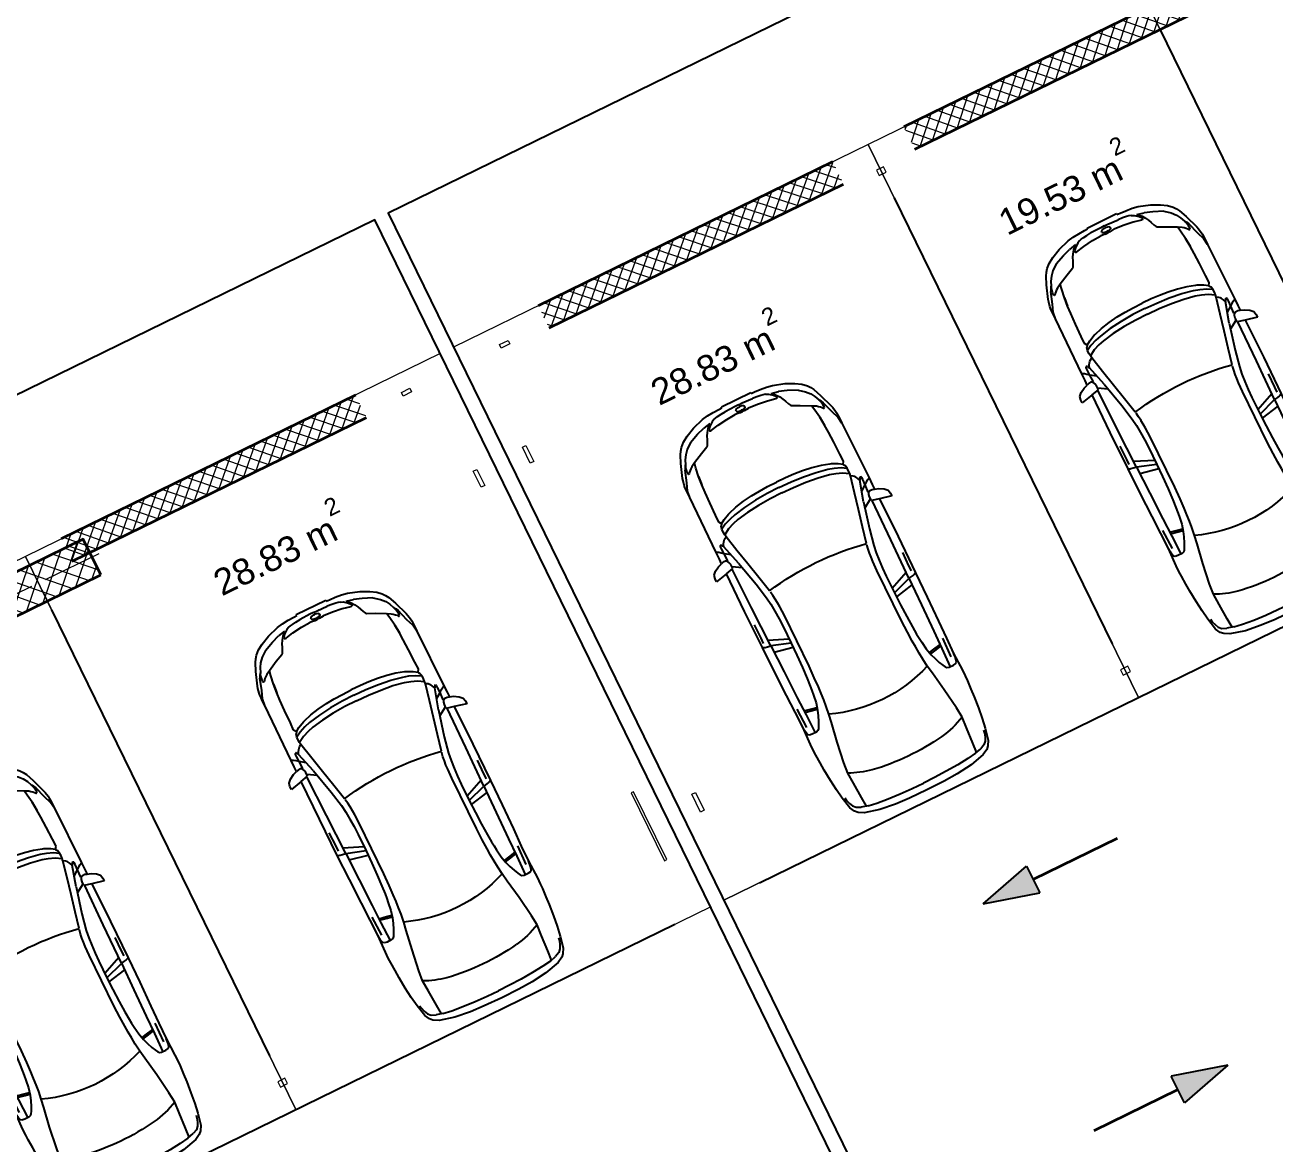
# Model space of a CAD drawing. Header units: metres. Extents: x 7511783 to 7512372, y 4692307 to 4692611.
# Drawn here: x 7511805.75 to 7511818.34, y 4692521.08 to 4692532.35 of the extents above; entities that cross this region are included whole.
import ezdxf

# ---------------------------------------------------------------- set-up
doc = ezdxf.new("R2010")
doc.units = ezdxf.units.M
doc.linetypes.add('Long Dashed', pattern=[793.7499761581423, 476.2499928474427, -317.4999833106997])
doc.layers.get('0').update_dxf_attribs({"lineweight": 0})
for name, color, linetype, lineweight, true_color in [('A - Fill Zone_Pen_No__156', 7, 'Continuous', 0, 0x54689e), ('A -Polyline_Pen_No__48', 7, 'Continuous', 0, 0xa80f02), ('A -Polyline_Pen_No__8', 7, 'Continuous', 0, 0xa80f02)]:
    doc.layers.add(name, color=color, linetype=linetype, lineweight=lineweight, true_color=true_color)
for name, color, linetype, lineweight in [('A - Muret', 7, 'Continuous', 0), ('A - Muret_Pen_No__101', 252, 'Continuous', 0), ('A - Muret_Pen_No__7', 7, 'Continuous', 0), ('A - Pllaka Themel', 7, 'Continuous', 0), ('A - Pllaka Themel_Pen_No__42', 8, 'Continuous', 0), ('A - Shtyllat', 7, 'Continuous', 0), ('A - Shtyllat_Pen_No__1', 7, 'Continuous', 0), ('A -Polyline', 7, 'Continuous', 0), ('A -Polyline_Pen_No__42', 8, 'Continuous', 0), ('Interior - Furniture _Pen_No__42', 8, 'Continuous', 0), ('Structural - Bearing', 7, 'Continuous', 0), ('Structural - Bearing_Pen_No__20', 1, 'Continuous', 0), ('Structural - Bearing_Pen_No__21', 7, 'Continuous', 0)]:
    doc.layers.add(name, color=color, linetype=linetype, lineweight=lineweight)
doc.styles.add('GENERATED_STYLE_2', font='arialbd.ttf')
pattern_1 = [(44.99999999999999, (0, 0), (-68.94290863686237, 68.94290863686243), []), (135.0000000000002, (0, 0), (68.94290863686219, 68.94290863686261), [])]

# ---------------------------------------------------------------- blocks, each defined once
blk = doc.blocks.new('Slab_1', base_point=(-1850.000000000003, -20500.83600967443))
at = {"layer": 'A - Pllaka Themel_Pen_No__42', "color": 8, "linetype": 'Continuous', "lineweight": 25, "flags": 128}
blk.add_lwpolyline([(-1850.000000000003, -20500.83600967443), (27400.0000000007, -20500.83534970144), (27400.0000000007, 1500), (-1000, 1500), (-999.9999999999993, -8550.830745419273), (-1850.000000000002, -8550.830745419273)], close=True, dxfattribs=at)
blk = doc.blocks.new('Slab_2', base_point=(27550, -20500.83535421408))
at = {"layer": 'A - Pllaka Themel_Pen_No__42', "color": 8, "linetype": 'Continuous', "lineweight": 25, "flags": 128}
blk.add_lwpolyline([(27550, -20500.83535421408), (52100, -20500.83535421408), (52100, 1500), (27550, 1500)], close=True, dxfattribs=at)
blk = doc.blocks.new('Wall_3', base_point=(27550, 2.775557561562891e-14))
at = {"layer": 'A - Muret_Pen_No__101', "linetype": 'Continuous', "lineweight": 13}
h = blk.add_hatch(dxfattribs=at)
h.set_pattern_fill('CONCRETE_BLOCK', color=252, style=0, pattern_type=2)
h.set_pattern_definition(pattern_1)
h.paths.add_polyline_path([(31799.99993070954, -2.887321820521649e-05), (28500.0000105886, -2.887321820521649e-05), (28500.0000105886, -250.0000583249526), (31799.99993070954, -250.0000583249526)])
h = blk.add_hatch(dxfattribs=at)
h.set_pattern_fill('CONCRETE_BLOCK', color=252, style=0, pattern_type=2)
h.set_pattern_definition(pattern_1)
h.paths.add_polyline_path([(32600.00006929047, -5.275686865147122e-05), (32600.00006929047, -250.0000970041505), (38099.99998176699, -250.0000970041505), (38099.99998176699, -5.275686865147122e-05)])
at = {"layer": 'A - Muret_Pen_No__7', "color": 7, "linetype": 'Continuous', "lineweight": 35, "flags": 128}
for points in [[(31800, 2.775557561562891e-14), (28500.00000000001, 2.775557561562891e-14)], [(38099.99999999999, 2.775557561562891e-14), (32599.99999999999, 2.775557561562891e-14)], [(28500.00000000001, -249.9999999999999), (31800, -249.9999999999999)], [(32599.99999999999, -249.9999999999999), (38099.99999999999, -249.9999999999999)]]:
    blk.add_lwpolyline(points, dxfattribs=at)
blk = doc.blocks.new('Wall_14', base_point=(0, 6.408165399173339e-12))
at = {"layer": 'A - Muret_Pen_No__101', "linetype": 'Continuous', "lineweight": 13}
h = blk.add_hatch(dxfattribs=at)
h.set_pattern_fill('CONCRETE_BLOCK', color=252, style=0, pattern_type=2)
h.set_pattern_definition(pattern_1)
h.paths.add_polyline_path([(23149.99995874305, 4.486130633640784e-05), (23149.99995874305, -250.0000544232557), (26450.00002803134, -250.0000544232557), (26450.00002803134, -1.846868974419991e-05)])
at = {"layer": 'A - Muret_Pen_No__7', "color": 7, "linetype": 'Continuous', "lineweight": 35, "flags": 128}
for points in [[(26450, 3.169555048267313e-12), (23150, 3.57403684911842e-12)], [(23150, -249.9999999999964), (26450, -249.9999999999968)]]:
    blk.add_lwpolyline(points, dxfattribs=at)
blk = doc.blocks.new('Column_15', base_point=(-67719.82202355302, 206724.0072372175))
at = {"layer": 'Structural - Bearing', "linetype": 'Continuous', "lineweight": 0, "true_color": 0x000000}
h = blk.add_hatch(dxfattribs=at)
h.set_pattern_fill('CONCRETE_BLOCK', color=18, style=0, pattern_type=2)
h.set_pattern_definition([(44.99999999999999, (0, 0), (-91.92387818248316, 91.92387818248324), []), (135.0000000000002, (0, 0), (91.92387818248291, 91.92387818248349), [])])
h.paths.add_polyline_path([(-67119.82202355303, 206524.0072372175), (-67119.82202355303, 206924.0072372175), (-68319.82202355302, 206924.0072372175), (-68319.82202355302, 206524.0072372175)])
at = {"layer": 'Structural - Bearing_Pen_No__20', "color": 1, "linetype": 'Continuous', "lineweight": 0}
for p, q in [((-67719.82202355302, 206804.0072372175), (-67719.82202355302, 207004.0072372175)), ((-67799.82202355302, 206724.0072372175), (-68399.82202355303, 206724.0072372175)), ((-67719.82202355302, 206644.0072372175), (-67719.82202355302, 206444.0072372175)), ((-67639.82202355302, 206724.0072372175), (-67039.82202355302, 206724.0072372175))]:
    blk.add_line(p, q, dxfattribs=at)
blk.add_point((-67719.82202355302, 206724.0072372175), dxfattribs=at)
at = {"layer": 'Structural - Bearing_Pen_No__21', "color": 7, "linetype": 'Continuous', "lineweight": 35, "flags": 128}
blk.add_lwpolyline([(-67119.82202355303, 206524.0072372175), (-67119.82202355303, 206924.0072372175), (-68319.82202355302, 206924.0072372175), (-68319.82202355302, 206524.0072372175)], close=True, dxfattribs=at)
blk = doc.blocks.new('Column_16', base_point=(2275.000000000001, 13129.91593859603))
at = {"layer": 'A - Shtyllat_Pen_No__1', "color": 7, "linetype": 'Continuous', "lineweight": 13, "flags": 128}
blk.add_lwpolyline([(2235.000000000001, 13159.91593859603), (2235.000000000001, 13099.91593859603), (2315.000000000001, 13099.91593859603), (2315.000000000001, 13159.91593859603)], close=True, dxfattribs=at)
blk = doc.blocks.new('Column_18', base_point=(2720.000000000001, 13229.91646502986))
at = {"layer": 'A - Shtyllat_Pen_No__1', "color": 7, "linetype": 'Continuous', "lineweight": 13, "flags": 128}
blk.add_lwpolyline([(2700.000000000001, 13319.91646502986), (2740.000000000001, 13319.91646502986), (2740.000000000001, 13139.91646502986), (2700.000000000001, 13139.91646502986)], close=True, dxfattribs=at)
blk = doc.blocks.new('Column_19', base_point=(2692.500000000001, 13119.91646502986))
at = {"layer": 'A - Shtyllat_Pen_No__1', "color": 7, "linetype": 'Continuous', "lineweight": 13, "flags": 128}
blk.add_lwpolyline([(2645.000000000001, 13099.91646502986), (2645.000000000001, 13139.91646502986), (2740.000000000001, 13139.91646502986), (2740.000000000001, 13099.91646502986)], close=True, dxfattribs=at)
blk = doc.blocks.new('Column_23', base_point=(5237.500000000002, 13479.91603487401))
at = {"layer": 'A - Shtyllat_Pen_No__1', "color": 7, "linetype": 'Continuous', "lineweight": 13, "flags": 128}
blk.add_lwpolyline([(5225.000000000002, 13099.91603487401), (5250.000000000002, 13099.91603487401), (5250.000000000003, 13859.91603487401), (5225.000000000003, 13859.91603487401)], close=True, dxfattribs=at)
blk = doc.blocks.new('Column_25', base_point=(2775.000000000002, 14870))
at = {"layer": 'A - Shtyllat_Pen_No__1', "color": 7, "linetype": 'Continuous', "lineweight": 13, "flags": 128}
blk.add_lwpolyline([(2795.000000000002, 14780), (2755.000000000002, 14780), (2755.000000000002, 14960), (2795.000000000002, 14960)], close=True, dxfattribs=at)
blk = doc.blocks.new('Column_26', base_point=(2802.500000000002, 14980))
at = {"layer": 'A - Shtyllat_Pen_No__1', "color": 7, "linetype": 'Continuous', "lineweight": 13, "flags": 128}
blk.add_lwpolyline([(2850.000000000002, 15000), (2850.000000000002, 14960), (2755.000000000002, 14960), (2755.000000000002, 15000)], close=True, dxfattribs=at)
blk = doc.blocks.new('Column_30', base_point=(2775.000000000002, 14480))
at = {"layer": 'A - Shtyllat_Pen_No__1', "color": 7, "linetype": 'Continuous', "lineweight": 13, "flags": 128}
blk.add_lwpolyline([(2795.000000000002, 14380), (2755.000000000002, 14380), (2755.000000000002, 14580), (2795.000000000002, 14580)], close=True, dxfattribs=at)
blk = doc.blocks.new('Column_31', base_point=(3220.000000000001, 14970))
at = {"layer": 'A - Shtyllat_Pen_No__1', "color": 7, "linetype": 'Continuous', "lineweight": 13, "flags": 128}
blk.add_lwpolyline([(3180.000000000001, 15000), (3180.000000000001, 14940), (3260.000000000001, 14940), (3260.000000000001, 15000)], close=True, dxfattribs=at)
blk = doc.blocks.new('Column_32', base_point=(3220.000000000001, 14410))
at = {"layer": 'A - Shtyllat_Pen_No__1', "color": 7, "linetype": 'Continuous', "lineweight": 13, "flags": 128}
blk.add_lwpolyline([(3180.000000000001, 14440), (3180.000000000001, 14380), (3260.000000000001, 14380), (3260.000000000001, 14440)], close=True, dxfattribs=at)
blk = doc.blocks.new('Car 05 22')
at = {"layer": 'Interior - Furniture _Pen_No__42', "color": 8, "linetype": 'Continuous', "lineweight": 25}
for p, q in [((1961.117547741, 983.2211582230001), (1928.938242309, 983.2211582230001)), ((1928.938242309, 983.2211582230001), (1957.843908175, 858.0544967500001)), ((1996.903176747, 974.9060932166), (1961.117547741, 983.2211582230001)), ((2026.89661068, 945.007687052), (1996.903176747, 974.9060932166)), ((2054.5732194, 897.577022836), (2026.89661068, 945.007687052)), ((2067.91700908, 857.6794056350002), (2054.5732194, 897.577022836)), ((-706.3378894982, 775.7872218095), (-757.6903274910002, 747.022066986)), ((-585.227090103, 801.027979058), (-706.3378894982, 775.7872218095)), ((-664.8727541800001, 760.961322365), (-701.0941271610001, 743.2591195180001)), ((-626.571782751, 772.4860242179999), (-664.8727541800001, 760.961322365)), ((-594.8871138119998, 778.489558035), (-626.571782751, 772.4860242179999)), ((-483.1389679684001, 817.2581826864), (-585.227090103, 801.027979058)), ((-372.3345973750002, 830.2299334650002), (-483.1389679684001, 817.2581826864)), ((-251.752794228, 841.0437339470001), (-372.3345973750002, 830.2299334650002)), ((-168.2198443133, 844.6061713611999), (-251.752794228, 841.0437339470001)), ((-78.35772569479998, 850.6357850930001), (-168.2198443133, 844.6061713611999)), ((-24.036324899, 852.2918850640001), (-78.35772569479998, 850.6357850930001)), ((40.3182760438, 852.333685063), (-24.036324899, 852.2918850640001)), ((230.8030912739, 845.5192631063), (40.3182760438, 852.333685063)), ((124.560977278, 791.396786131), (129.0398444, 820.468777931)), ((125.693926866, 743.8968737240001), (124.560977278, 791.396786131)), ((327.3887276080001, 761.9208956260001), (125.394377448, 756.455747737)), ((129.0398444, 820.468777931), (138.8862428820001, 832.3883788069999)), ((138.8862428820001, 832.3883788069999), (165.168377873, 840.2758852750001)), ((165.168377873, 840.2758852750001), (194.733578306, 844.324685204)), ((194.733578306, 844.324685204), (230.803091274, 845.519263106)), ((210.873013229, 809.231738788), (418.0703055720001, 816.1926024380002)), ((400.0158099590001, 847.5968063790001), (230.8030912739, 845.5192631063)), ((521.950780327, 764.672895972), (327.3887276080001, 761.9208956260001)), ((355.2943663540001, 762.315609428), (339.1227247570001, 683.1192857359999)), ((373.4006373970001, 762.571715197), (357.2289958010001, 683.375391506)), ((590.7241636140001, 851.6786068920002), (400.0158099590001, 847.5968063790001)), ((813.6270094460001, 769.327996556), (521.950780327, 764.672895972)), ((856.5325990199999, 856.1697074550001), (590.7241636140001, 851.6786068920002)), ((1108.59023357, 773.98329714), (813.6270094460001, 769.327996556)), ((1129.8609284, 858.5331077519999), (856.5325990199999, 856.1697074550001)), ((1036.25651944, 772.8416796290002), (996.5002997029999, 578.7916468290002)), ((1041.96657906, 578.0240872360001), (1107.56627095, 773.967136299)), ((1173.32542975, 774.8950612010001), (1090.33970038, 577.8925306800002)), ((1115.14443198, 808.9482015290001), (1108.59023357, 773.98329714)), ((1108.59023357, 773.98329714), (1537.61805657, 780.0259473990001)), ((1119.51383092, 833.267204581), (1115.14443198, 808.9482015290001)), ((1120.16623076, 836.3248049650001), (1119.51383092, 833.267204581)), ((1120.69723063, 838.160005195), (1120.16623076, 836.3248049650001)), ((1129.8609284, 858.5331077519999), (1120.69723063, 838.160005195)), ((1536.1071561, 860.3802508980001), (1129.8609284, 858.5331077519999)), ((1162.63563846, 830.4777734580001), (1220.13025657, 829.0713745190002)), ((1220.13025657, 829.0713745190002), (1369.65750367, 831.4890726950001)), ((1957.843908175, 858.0544967500001), (1536.1071561, 860.3802508980001)), ((1537.61805657, 780.0256115210001), (1974.99295641, 786.0764425990001)), ((1939.15395607, 686.22492547), (1995.917261, 777.427813481)), ((1957.84390817, 858.0544967500001), (1977.22141076, 777.427813481)), ((1977.22141076, 777.427813481), (2019.59119012, 777.427813481)), ((2000.39650233, 701.5917706940002), (2213.53100788, 762.9814866290001)), ((2019.59119012, 777.427813481), (2044.48611622, 783.069509224)), ((2044.48611622, 783.069509224), (2063.35562216, 792.2740022800001)), ((2063.35562216, 792.2740022800001), (2070.42572439, 799.8521965630001)), ((2068.68333559, 787.696981005), (2065.39356605, 794.4584027669999)), ((2119.91703998, 857.4374531180001), (2067.91700908, 857.6794056350002)), ((2075.28112592, 835.6608695470001), (2067.91700908, 857.6794056350002)), ((2068.68333559, 787.696981005), (2148.02030692, 790.4828861469999)), ((2070.42572439, 799.8521965630001), (2075.2191259, 809.398389361)), ((2075.2191259, 809.398389361), (2075.28112592, 835.6608695470001)), ((2106.51930118, 732.1586113790001), (2148.02030692, 790.4828861469999)), ((2193.165590015, 856.4504063259001), (2119.91703998, 857.4374531180001)), ((2148.02030692, 790.4828861469999), (2166.81146925, 813.8145374840001)), ((2148.02030692, 790.4828861469999), (2205.61920777, 792.204186117)), ((2166.81146925, 813.8145374840001), (2182.27381684, 834.0818412380002)), ((2182.27381684, 834.0818412380002), (2193.16559002, 856.4504063260001)), ((2808.01466132, 852.5547640039999), (2193.165590015, 856.4504063259001)), ((2205.61920777, 792.204186117), (2227.21980808, 791.0038861380001)), ((2226.59190807, 769.8777067159999), (2213.53100788, 762.9814866290001)), ((2213.53100788, 762.9814866290001), (2238.34670825, 752.240186817)), ((2234.36910819, 773.9630864369999), (2226.59190807, 769.8828865080001)), ((2227.21980808, 791.0038861380001), (2232.61990816, 790.0299861550001)), ((2232.61990816, 790.0299861550001), (2237.93539134, 787.287122525)), ((2238.46067648, 776.864360243), (2234.36910819, 773.9630864369999)), ((2240.81890828, 784.0391862600001), (2237.93539134, 787.287122525)), ((2238.46067648, 776.864360243), (2240.85090828, 780.520986322)), ((2240.85090828, 780.520986322), (2240.81890828, 784.0391862600001)), ((2855.7113639, 852.6327640009999), (2808.01466132, 852.5547640039999)), ((2808.01466132, 852.5547640039999), (2876.86636504, 843.3172643940001)), ((2891.44016583, 852.528764005), (2855.7113639, 852.6327640009999)), ((2876.86636504, 843.3172643940001), (2954.16376923, 813.731165643)), ((2922.51356751, 852.0343640259999), (2891.44016583, 852.528764005)), ((2904.11849592, 832.8863289209999), (2905.06820589, 832.837990116)), ((2945.17226874, 849.4061641369999), (2922.51356751, 852.0343640259999)), ((2989.61447115, 839.6482645490003), (2945.17226874, 849.4061641369999)), ((2954.16376923, 813.731165643), (3075.78877375, 774.6896785450001)), ((3013.55027244, 833.064864827), (2989.61447115, 839.6482645490003)), ((3154.26138006, 782.5577669589999), (3013.55027244, 833.064864827)), ((3022.47491973, 758.305686711), (3023.66221975, 762.4851866380001)), ((3024.49924208, 753.7186598590001), (3022.47491973, 758.305686711)), ((3023.66221975, 762.4851866380001), (3034.64521991, 765.0503865930001)), ((3034.64521991, 765.0503865930001), (3046.93432009, 763.817386614)), ((3046.93432009, 763.817386614), (3060.9451203, 762.9292866300001)), ((3060.9451203, 762.9292866300001), (3089.85712072, 757.3861867269999)), ((3100.48402088, 763.1120866269999), (3075.78877375, 774.6896785450001)), ((3089.85712072, 757.3861867269999), (3108.43932099, 751.4304868319999)), ((3114.13862108, 753.311186799), (3100.48402088, 763.1120866269999)), ((3235.883818752, 747.6101556219), (3154.26138006, 782.5577669589999)), ((-815.0478655078001, 667.7598955197003), (-855.0523550635, 511.0116477078998)), ((-784.8200333720001, 721.8124613509999), (-815.0478655078001, 667.7598955197003)), ((-757.6903274910002, 747.022066986), (-784.8200333720001, 721.8124613509999)), ((-768.27197925, 602.2788720830002), (-750.5770825730001, 669.7773949330001)), ((-729.425104913, 716.3992494200002), (-750.5770825730001, 669.7773949330001)), ((-701.0941271610001, 743.2591195180001), (-729.425104913, 716.3992494200002)), ((-665.7281459970001, 623.9546285630003), (-500.877431885, 634.180288886)), ((-500.877431885, 634.180288886), (-383.0238853850001, 641.9613403830001)), ((-383.0238853850001, 641.9613403830001), (-274.2208861730001, 631.3184000780001)), ((-274.2208861730001, 631.3184000780001), (-56.40485420300001, 600.536895199)), ((132.4291391170001, 722.8048827370001), (125.693926866, 743.8968737240001)), ((146.670770152, 710.6062742990001), (132.4291391170001, 722.8048827370001)), ((171.252864179, 696.6287725440002), (146.670770152, 710.6062742990001)), ((212.566754139, 676.5412700230003), (171.252864179, 696.6287725440002)), ((266.3151410770001, 654.566867265), (212.566754139, 676.5412700230003)), ((319.490328155, 636.426864989), (266.3151410770001, 654.566867265)), ((392.7088835140001, 617.8124267930001), (319.490328155, 636.426864989)), ((339.1227247570001, 683.1192857359999), (329.5580559370001, 633.867334886)), ((357.2289958010001, 683.375391506), (346.76505809, 629.492778784)), ((1730.35620914, 633.8338533080002), (1562.00595611, 600.5964783840001)), ((2000.39650233, 701.5917706940002), (1730.35620914, 633.8338533080002)), ((1952.84760406, 621.338789111), (2122.04550654, 659.9572884350001)), ((2122.04550654, 659.9572884350001), (2293.79610906, 697.650987774)), ((2238.34670825, 752.240186817), (2258.53170854, 739.7174870370001)), ((2258.53170854, 739.7174870370001), (2269.0398087, 731.086787188)), ((2269.0398087, 731.086787188), (2278.83550884, 721.9650873480001)), ((2278.83550884, 721.9650873480001), (2293.79610906, 697.650987774)), ((2293.79610906, 697.650987774), (2317.1870094, 700.7385877199999)), ((2293.79610906, 697.6386630720001), (2293.79610906, 697.650987774)), ((2317.1870094, 700.7385877199999), (2345.74280982, 702.7498876850002)), ((2355.13419975, 639.912801441), (2317.1870094, 700.7385877199999)), ((2345.74280982, 702.7498876850002), (2378.92931031, 702.0184876970001)), ((2379.77420337, 575.387091212), (2355.13301598, 639.9159014410001)), ((2410.10490185, 649.1086815510001), (2378.92931031, 702.0184876970001)), ((2378.92931031, 702.0184876970001), (2410.57231077, 694.202887834)), ((2436.02871163, 583.2244924540001), (2410.10490185, 649.1086815510001)), ((2410.57231077, 694.202887834), (2410.58631694, 694.1782473540002)), ((2428.73881104, 681.706188053), (2410.57231077, 694.202887834)), ((2428.73881104, 681.706188053), (2457.25830016, 700.0355353230001)), ((2428.77597173, 681.7007453250001), (2428.73881104, 681.706188053)), ((2428.77597173, 681.7007453250001), (2456.66545813, 639.8418234830003)), ((2456.66545813, 639.8418234830003), (2487.23639187, 574.2621729599999)), ((2457.25830016, 700.0355353230001), (2535.4819126, 697.9905877680001)), ((2535.4226126, 697.9916562040003), (2673.21491462, 695.5089878119999)), ((2535.46586986, 697.9894090810001), (2535.4819126, 697.988971943)), ((2673.21491462, 695.5089878119999), (2787.200816290001, 691.4809878819999)), ((2787.200816290001, 691.4809878819999), (2868.41581748, 687.223087957)), ((2868.39588233, 687.2248867100001), (2959.72331881, 678.984388101)), ((2959.72331881, 678.984388101), (2868.41581748, 687.1969879569999)), ((2959.72331881, 678.984388101), (3047.2313201, 666.2002883250001)), ((3037.91041996, 743.452886971), (3024.49924208, 753.7186598590001)), ((3050.61522015, 730.6688871950001), (3037.91041996, 743.452886971)), ((3047.20992906, 666.2041971140002), (3100.00912087, 656.556188494)), ((3064.50712035, 714.6457874760001), (3050.61522015, 730.6688871950001)), ((3076.97452053, 697.807687771), (3064.50712035, 714.6457874760001)), ((3100.00912087, 656.556188494), (3076.97452053, 697.807687771)), ((3152.92075342, 553.873393456), (3100.00912087, 656.556188494)), ((3108.43932099, 751.4304868319999), (3122.8656212, 746.435986919)), ((3122.8656212, 746.435986919), (3114.13862108, 753.311186799)), ((3170.0706946, 726.5554905960001), (3122.8656212, 746.435986919)), ((3211.69204952, 701.0151137130001), (3170.0706946, 726.5554905960001)), ((3254.25934432, 663.1775183300001), (3211.69204952, 701.0151137130001)), ((3269.07948628, 728.3294692490001), (3235.883818752, 747.6101556219)), ((3301.86726379, 602.8090087200001), (3254.25934432, 663.1775183300001)), ((3298.56678787, 705.6390702070001), (3269.07948628, 728.3294692490001)), ((3337.33388997, 663.380671991), (3298.56678787, 705.6390702070001)), ((3374.49419199, 603.583974516), (3337.33388997, 663.380671991)), ((-855.0523550635, 511.0116477078998), (-874.6778528530002, 344.9579771100001)), ((-782.7621654889999, 510.0273763590001), (-794.5333543099999, 390.6265818930001)), ((-768.27197925, 602.2788720830002), (-782.764796709, 510.0106247469999)), ((-764.3441764490001, 617.261773195), (-665.7281459970001, 623.9546285630003)), ((-56.40485420300001, 600.536895199), (145.941775497, 566.5900898169999)), ((145.941775497, 566.5900898169999), (233.261172115, 552.312592089)), ((233.261172115, 552.312592089), (315.3092800730001, 541.359190513)), ((315.2936019620001, 541.3606176840001), (384.2945810830001, 535.0794906230002)), ((384.2815104790001, 535.0803623180001), (454.174320738, 530.4191213629999)), ((474.8166917820001, 607.105387857), (392.7088835140001, 617.8124267930001)), ((454.170282107, 530.4193907049998), (526.242583163, 526.2868907769998)), ((521.3449804749999, 601.6186871690002), (474.8166917820001, 607.105387857)), ((569.993568652, 596.838186569), (521.3449804749999, 601.6186871690002)), ((526.2331313149999, 526.287307384), (627.7018846490002, 521.814890855)), ((652.59274858, 590.9845858339999), (569.993568652, 596.838186569)), ((627.6985462070002, 521.8149872519999), (756.75876515, 518.0884218199999)), ((772.8388193580001, 584.9903850819999), (652.59274858, 590.9845858339999)), ((756.75876515, 518.0884218199999), (1322.62824821, 518.052230308)), ((907.266686691, 580.298084493), (772.8388193580001, 584.9903850819999)), ((1041.96657906, 578.0240872360001), (907.266686691, 580.298084493)), ((1227.79815085, 577.518695794), (1041.96657906, 578.0240872360001)), ((1316.09897866, 580.475793563), (1227.79815085, 577.518695794)), ((1403.02450604, 584.4121905939999), (1316.09897866, 580.475793563)), ((1322.62824821, 518.052230308), (1420.49779626, 521.6528908580001)), ((1483.8761315, 590.1361862749999), (1403.02450604, 584.4121905939999)), ((1420.49066257, 521.652523245), (1466.64156934, 524.030772681)), ((1466.62639694, 524.029990817), (1510.87647584, 527.594696836)), ((1562.00595611, 600.5964783840001), (1483.8761315, 590.1361862749999)), ((1510.85529759, 527.5929907539999), (1554.25309822, 533.0576906580002)), ((1554.25309822, 533.0576906580002), (1596.82961355, 540.969674969)), ((1597.28918852, 541.1774857889999), (1596.65116701, 540.8889849259999)), ((1610.72419049, 544.0665862469999), (1779.61280153, 581.7538898049999)), ((1779.61280153, 581.7538898049999), (1952.84760406, 621.338789111)), ((2397.33410595, 514.2584815219999), (2379.77250853, 575.3929912130001)), ((2419.31580918, 395.73626267), (2397.33316008, 514.2635815229999)), ((2453.63941421, 521.616582688), (2436.02871163, 583.2244924540001)), ((2477.61661773, 401.0764635800001), (2453.63941421, 521.616582688)), ((2487.23639187, 574.2621729599999), (2491.79934275, 562.0052962960002)), ((2491.79994982, 562.0052962960002), (2517.90263133, 477.034766618)), ((3189.62073735, 475.569766106), (3152.92075342, 553.873393456)), ((3301.86726379, 602.8090087200001), (3346.01551313, 501.42179807)), ((3418.40079436, 512.743978351), (3374.49419199, 603.583974516)), ((3457.47689648, 393.098483403), (3418.40079436, 512.743978351)), ((-794.5333543099999, 390.6265818930001), (-802.432846809, 258.715288008)), ((2433.73206705, 266.091642182), (2419.31580918, 395.73626267)), ((2493.88922012, 269.050242651), (2477.61661773, 401.0764635800001)), ((2517.90263133, 477.034766618), (2537.54372273, 384.081034151)), ((2537.54372273, 384.081034151), (2551.45611664, 285.6281997640001)), ((3199.39883308, 466.7584630290001), (3189.62073735, 475.569766106)), ((3220.69886845, 454.3885401880001), (3199.39883308, 466.7584630290001)), ((3256.10680826, 439.241753418), (3220.67662376, 454.401458713)), ((3288.39019413, 425.101248479), (3256.10680826, 439.241753418)), ((3319.36158057, 408.4128426500001), (3288.39019413, 425.101248479)), ((3353.46269085, 384.251283776), (3319.36158057, 408.4128426500001)), ((3328.30797666, 379.591332583), (3324.65427826, 377.297531782)), ((3338.46837221, 379.452332535), (3328.30797666, 379.591332583)), ((3363.6407612, 357.8117249760001), (3338.46837221, 379.452332535)), ((3346.01551313, 501.42179807), (3374.29746586, 419.557472908)), ((3377.18239213, 359.973484801), (3353.46269085, 384.251283776)), ((3391.09039087, 344.247647689), (3374.29746586, 419.557472908)), ((3468.34279707, 330.9338860280001), (3457.47689648, 393.098483403)), ((-874.6778528530002, 344.9579771100001), (-882.9440546450002, 194.680643518)), ((-802.432846809, 258.715288008), (-806.813142649, 124.936494209)), ((2441.61713002, 131.955220918), (2433.73181129, 266.093942182)), ((2503.10292147, 133.173421111), (2493.88922012, 269.050242651)), ((2551.45611664, 285.6281997640001), (2559.71041303, 193.693567653)), ((3321.23357975, 370.497229407), (3320.99727986, 362.132926485)), ((3320.99727986, 362.132926485), (3338.31527228, 276.8564967000001)), ((3324.65427826, 377.297531782), (3321.23357975, 370.497229407)), ((3338.31527228, 276.8564967000001), (3351.88296634, 172.661960307)), ((3396.66521323, 315.8049103040001), (3363.6407612, 357.8117249760001)), ((3391.09039087, 344.247647689), (3377.18239213, 359.973484801)), ((3408.0703938, 289.3779877820002), (3396.66521323, 315.8049103040001)), ((3408.0703938, 289.3779877820002), (3413.77629411, 267.259988716)), ((3413.77548775, 267.2641933500001), (3418.45445829, 242.866384828)), ((3474.4914974, 263.721088865), (3468.34279707, 330.9338860280001)), ((3478.33319761, 199.9171915590001), (3474.4914974, 263.721088865)), ((-882.9440546450002, 194.680643518), (-885.376707689, 0)), ((2444.0197128, -0.02730000432770001), (2441.61701245, 131.957220918)), ((2506.01959488, -3.859767548100002e-13), (2503.10292147, 133.173421111)), ((2559.71041303, 193.693567653), (2564.38081099, 101.185635342)), ((3351.88296634, 172.661960307), (3358.34376351, 75.87012649980001)), ((3418.45219437, 242.878189745), (3424.04489467, 200.723791525)), ((3424.04489467, 200.723791525), (3427.72848251, 152.023715234)), ((3432.36383112, 39.98011396419999), (3427.72848251, 152.023715234)), ((3479.35651311, 164.9481933352), (3478.33319761, 199.9171915590001)), ((3489.51959821, 164.9481933352), (3479.35651311, 164.9481933352)), ((3489.51959821, -164.9481933352), (3489.51959821, 164.9481933352)), ((-885.376707689, 0), (-882.9440546450002, -194.680643518)), ((-806.813142649, 124.936494209), (-808.0470753050001, 0)), ((-806.813142649, -124.936494209), (-808.0470753050001, 1.476718538480001e-13)), ((2444.0197128, 0.02730000432710001), (2441.61701245, -131.957220918)), ((2564.38081099, 101.185635342), (2566.01761027, -0.006100002130650002)), ((2564.38081099, -101.185635342), (2566.01761027, 0.006100002129970001)), ((3353.95786543, 27.8932505984), (3358.34376351, 75.87012649980001)), ((3353.95786543, 27.8932505984), (3353.95786543, -0.7649002671629999)), ((3353.95786543, -27.8932505984), (3353.95786543, 0.7649002671619999)), ((3370.89075802, 11.7411041009), (3370.32315827, -0.7649002671629999)), ((3370.89075802, -11.7411041009), (3370.32315827, 0.7649002671619999)), ((3372.49235732, 23.6550082622), (3370.89075802, 11.7411041009)), ((3376.26728506, 38.993950924), (3372.49235732, 23.6550082622)), ((3381.98685317, 46.5714162664), (3376.26728506, 38.993950924)), ((3386.21005132, 48.3522168884), (3381.98685317, 46.5714162664)), ((3386.21005132, 48.3522168884), (3394.28954778, 48.3522168884)), ((3398.51284593, 46.5714162664), (3394.28954778, 48.3522168884)), ((3404.23226311, 38.99375151340001), (3398.51284593, 46.5714162664)), ((3404.23226311, 38.99375151340001), (3408.00714178, 23.6550082622)), ((3408.00714178, 23.6550082622), (3409.76654101, 8.055102813469999)), ((3409.76654101, 8.055102813469999), (3409.76654101, -4.961309141290002e-13)), ((3431.76949509, 57.3729975776), (3431.76949509, 56.7710829698)), ((3432.04453126, -0.0109000038072), (3432.36383112, 39.98011396419999)), ((3432.04453126, 0.0109000038063), (3432.36383112, -39.98011396419999)), ((-802.432846809, -258.715288008), (-806.813142649, -124.936494209)), ((2506.01959488, -2.780368116010001e-13), (2503.10292147, -133.173421111)), ((2559.71041303, -193.693567653), (2564.38081099, -101.185635342)), ((3351.88296634, -172.661960307), (3358.34376351, -75.87012649980001)), ((3353.95786543, -27.8932505984), (3358.34376351, -75.87012649980001)), ((3372.49235732, -23.6550082622), (3370.89075802, -11.7411041009)), ((3376.26728506, -38.993950924), (3372.49235732, -23.6550082622)), ((3381.98685317, -46.5714162664), (3376.26728506, -38.993950924)), ((3386.21005132, -48.3522168884), (3381.98685317, -46.5714162664)), ((3386.21005132, -48.3522168884), (3394.28954778, -48.3522168884)), ((3398.51284593, -46.5714162664), (3394.28954778, -48.3522168884)), ((3404.23226311, -38.99375151340001), (3398.51284593, -46.5714162664)), ((3404.23226311, -38.99375151340001), (3408.00714178, -23.6550082622)), ((3408.00714178, -23.6550082622), (3409.76654101, -8.055102813469999)), ((3409.76654101, -8.055102813469999), (3409.76654101, -3.892295027780001e-13)), ((3432.36383112, -39.98011396419999), (3427.72848251, -152.023715234)), ((3431.76949509, -57.3729975776), (3431.76949509, -56.7710829698)), ((-882.9440546450002, -194.680643518), (-874.6778528530002, -344.9579771100001)), ((2441.61713002, -131.955220918), (2433.73181129, -266.093942182)), ((2503.10292147, -133.173421111), (2493.88922012, -269.050242651)), ((2551.45611664, -285.6281997640001), (2559.71041303, -193.693567653)), ((3338.31527228, -276.8564967000001), (3351.88296634, -172.661960307)), ((3413.77548775, -267.2641933500001), (3418.45445829, -242.866384828)), ((3418.45219437, -242.878189745), (3424.04489467, -200.723791525)), ((3424.04489467, -200.723791525), (3427.72848251, -152.023715234)), ((3474.4914974, -263.721088865), (3478.33319761, -199.9171915590001)), ((3478.33319761, -199.9171915590001), (3479.35651311, -164.9481933352)), ((3479.35651311, -164.9481933352), (3489.51959821, -164.9481933352)), ((-874.6778528530002, -344.9579771100001), (-855.0523550635, -511.0116477078998)), ((-794.5333543099999, -390.6265818930001), (-802.432846809, -258.715288008)), ((2433.73206705, -266.091642182), (2419.31580918, -395.73626267)), ((2493.88922012, -269.050242651), (2477.61661773, -401.0764635800001)), ((2537.54372273, -384.081034151), (2551.45611664, -285.6281997640001)), ((3320.99727986, -362.132926485), (3338.31527228, -276.8564967000001)), ((3321.23357975, -370.497229407), (3320.99727986, -362.132926485)), ((3324.65427826, -377.297531782), (3321.23357975, -370.497229407)), ((3328.30797666, -379.591332583), (3324.65427826, -377.297531782)), ((3363.6407612, -357.8117249760001), (3338.46837221, -379.452332535)), ((3377.18239213, -359.973484801), (3353.46269085, -384.251283776)), ((3396.66521323, -315.8049103040001), (3363.6407612, -357.8117249760001)), ((3391.09039087, -344.247647689), (3374.29746586, -419.557472908)), ((3391.09039087, -344.247647689), (3377.18239213, -359.973484801)), ((3408.0703938, -289.3779877820002), (3396.66521323, -315.8049103040001)), ((3408.0703938, -289.3779877820002), (3413.77629411, -267.259988716)), ((3457.47689648, -393.098483403), (3468.34279707, -330.9338860280001)), ((3468.34279707, -330.9338860280001), (3474.4914974, -263.721088865)), ((-782.7621654889999, -510.0273763590001), (-794.5333543099999, -390.6265818930001)), ((2419.31580918, -395.73626267), (2397.33316008, -514.2635815229999)), ((2477.61661773, -401.0764635800001), (2453.63941421, -521.616582688)), ((2491.79994982, -562.0052962960002), (2517.90263133, -477.034766618)), ((2517.90263133, -477.034766618), (2537.54372273, -384.081034151)), ((3189.62073735, -475.569766106), (3152.92075342, -553.873393456)), ((3199.39883308, -466.7584630290001), (3189.62073735, -475.569766106)), ((3220.69886845, -454.3885401880001), (3199.39883308, -466.7584630290001)), ((3256.10680826, -439.241753418), (3220.67662376, -454.401458713)), ((3288.39019413, -425.101248479), (3256.10680826, -439.241753418)), ((3319.36158057, -408.4128426500001), (3288.39019413, -425.101248479)), ((3301.86726379, -602.8090087200001), (3346.01551313, -501.42179807)), ((3353.46269085, -384.251283776), (3319.36158057, -408.4128426500001)), ((3338.46837221, -379.452332535), (3328.30797666, -379.591332583)), ((3346.01551313, -501.42179807), (3374.29746586, -419.557472908)), ((3418.40079436, -512.743978351), (3457.47689648, -393.098483403)), ((-855.0523550635, -511.0116477078998), (-815.0478655078001, -667.7598955197003)), ((-768.27197925, -602.2788720830002), (-782.764796709, -510.0106247469999)), ((-768.27197925, -602.2788720830002), (-750.5770825730001, -669.7773949330001)), ((-764.3441764490001, -617.261773195), (-665.7281459970001, -623.9546285630003)), ((-665.7281459970001, -623.9546285630003), (-500.877431885, -634.180288886)), ((-274.2208861730001, -631.3184000780001), (-56.40485420300001, -600.536895199)), ((-56.40485420300001, -600.536895199), (145.941775497, -566.5900898169999)), ((145.941775497, -566.5900898169999), (233.261172115, -552.312592089)), ((233.261172115, -552.312592089), (315.3092800730001, -541.359190513)), ((315.2936019620001, -541.3606176840001), (384.2945810830001, -535.0794906230002)), ((392.7088835140001, -617.8124267930001), (319.490328155, -636.426864989)), ((357.2289958010001, -683.375391506), (346.76505809, -629.492778784)), ((384.2815104790001, -535.0803623180001), (454.174320738, -530.4191213629999)), ((474.8166917820001, -607.105387857), (392.7088835140001, -617.8124267930001)), ((454.170282107, -530.4193907049998), (526.242583163, -526.2868907769998)), ((521.3449804749999, -601.6186871690002), (474.8166917820001, -607.105387857)), ((569.993568652, -596.838186569), (521.3449804749999, -601.6186871690002)), ((526.2331313149999, -526.287307384), (627.7018846490002, -521.814890855)), ((652.59274858, -590.9845858339999), (569.993568652, -596.838186569)), ((627.6985462070002, -521.8149872519999), (756.75876515, -518.0884218199999)), ((772.8388193580001, -584.9903850819999), (652.59274858, -590.9845858339999)), ((756.75876515, -518.0884218199999), (1322.62824821, -518.052230308)), ((907.266686691, -580.298084493), (772.8388193580001, -584.9903850819999)), ((1041.96657906, -578.0240872360001), (907.266686691, -580.298084493)), ((1036.25651944, -772.8416796290002), (996.5002997029999, -578.7916468290002)), ((1227.79815085, -577.518695794), (1041.96657906, -578.0240872360001)), ((1041.96657906, -578.0240872360001), (1107.56627095, -773.967136299)), ((1173.32542975, -774.8950612010001), (1090.33970038, -577.8925306800002)), ((1316.09897866, -580.475793563), (1227.79815085, -577.518695794)), ((1403.02450604, -584.4121905939999), (1316.09897866, -580.475793563)), ((1322.62824821, -518.052230308), (1420.49779626, -521.6528908580001)), ((1483.8761315, -590.1361862749999), (1403.02450604, -584.4121905939999)), ((1420.49066257, -521.652523245), (1466.64156934, -524.030772681)), ((1466.62639694, -524.029990817), (1510.87647584, -527.594696836)), ((1562.00595611, -600.5964783840001), (1483.8761315, -590.1361862749999)), ((1510.85529759, -527.5929907539999), (1554.25309822, -533.0576906580002)), ((1554.25309822, -533.0576906580002), (1596.82961355, -540.969674969)), ((1730.35620914, -633.8338533080002), (1562.00595611, -600.5964783840001)), ((1597.28918852, -541.1774857889999), (1596.65116701, -540.8889849259999)), ((1610.72419049, -544.0665862469999), (1779.61280153, -581.7538898049999)), ((1779.61280153, -581.7538898049999), (1952.84760406, -621.338789111)), ((1952.84760406, -621.338789111), (2122.04550654, -659.9572884350001)), ((2379.77420337, -575.387091212), (2355.13301598, -639.9159014410001)), ((2397.33410595, -514.2584815219999), (2379.77250853, -575.3929912130001)), ((2436.02871163, -583.2244924540001), (2410.10490185, -649.1086815510001)), ((2453.63941421, -521.616582688), (2436.02871163, -583.2244924540001)), ((2456.66545813, -639.8418234830003), (2487.23639187, -574.2621729599999)), ((2487.23639187, -574.2621729599999), (2491.79934275, -562.0052962960002)), ((3152.92075342, -553.873393456), (3100.00912087, -656.556188494)), ((3301.86726379, -602.8090087200001), (3254.25934432, -663.1775183300001)), ((3337.33388997, -663.380671991), (3374.49419199, -603.583974516)), ((3374.49419199, -603.583974516), (3418.40079436, -512.743978351)), ((-815.0478655078001, -667.7598955197003), (-784.8200333720001, -721.8124613509999)), ((-784.8200333720001, -721.8124613509999), (-757.6903274910002, -747.022066986)), ((-757.6903274910002, -747.022066986), (-706.3378894982, -775.7872218095)), ((-729.425104913, -716.3992494200002), (-750.5770825730001, -669.7773949330001)), ((-701.0941271610001, -743.2591195180001), (-729.425104913, -716.3992494200002)), ((-664.8727541800001, -760.961322365), (-701.0941271610001, -743.2591195180001)), ((-500.877431885, -634.180288886), (-383.0238853850001, -641.9613403830001)), ((-383.0238853850001, -641.9613403830001), (-274.2208861730001, -631.3184000780001)), ((125.693926866, -743.8968737240001), (124.560977278, -791.396786131)), ((132.4291391170001, -722.8048827370001), (125.693926866, -743.8968737240001)), ((146.670770152, -710.6062742990001), (132.4291391170001, -722.8048827370001)), ((171.252864179, -696.6287725440002), (146.670770152, -710.6062742990001)), ((212.566754139, -676.5412700230003), (171.252864179, -696.6287725440002)), ((266.3151410770001, -654.566867265), (212.566754139, -676.5412700230003)), ((319.490328155, -636.426864989), (266.3151410770001, -654.566867265)), ((339.1227247570001, -683.1192857359999), (329.5580559370001, -633.867334886)), ((355.2943663540001, -762.315609428), (339.1227247570001, -683.1192857359999)), ((373.4006373970001, -762.571715197), (357.2289958010001, -683.375391506)), ((2000.39650233, -701.5917706940002), (1730.35620914, -633.8338533080002)), ((1939.15395607, -686.22492547), (1995.917261, -777.427813481)), ((2000.39650233, -701.5917706940002), (2213.53100788, -762.9814866290001)), ((2106.51930118, -732.1586113790001), (2148.02030692, -790.4828861469999)), ((2122.04550654, -659.9572884350001), (2293.79610906, -697.650987774)), ((2213.53100788, -762.9814866290001), (2238.34670825, -752.240186817)), ((2238.34670825, -752.240186817), (2258.53170854, -739.7174870370001)), ((2258.53170854, -739.7174870370001), (2269.0398087, -731.086787188)), ((2269.0398087, -731.086787188), (2278.83550884, -721.9650873480001)), ((2278.83550884, -721.9650873480001), (2293.79610906, -697.650987774)), ((2293.79610906, -697.6386630720001), (2293.79610906, -697.650987774)), ((2293.79610906, -697.650987774), (2317.1870094, -700.7385877199999)), ((2355.13419975, -639.912801441), (2317.1870094, -700.7385877199999)), ((2317.1870094, -700.7385877199999), (2345.74280982, -702.7498876850002)), ((2345.74280982, -702.7498876850002), (2378.92931031, -702.0184876970001)), ((2410.10490185, -649.1086815510001), (2378.92931031, -702.0184876970001)), ((2378.92931031, -702.0184876970001), (2410.57231077, -694.202887834)), ((2428.73881104, -681.706188053), (2410.57231077, -694.202887834)), ((2410.57231077, -694.202887834), (2410.58631694, -694.1782473540002)), ((2428.77597173, -681.7007453250001), (2428.73881104, -681.706188053)), ((2428.73881104, -681.706188053), (2457.25830016, -700.0355353230001)), ((2428.77597173, -681.7007453250001), (2456.66545813, -639.8418234830003)), ((2457.25830016, -700.0355353230001), (2535.4819126, -697.9905877680001)), ((2535.4226126, -697.9916562040003), (2673.21491462, -695.5089878119999)), ((2535.46586986, -697.9894090810001), (2535.4819126, -697.988971943)), ((2673.21491462, -695.5089878119999), (2787.200816290001, -691.4809878819999)), ((2787.200816290001, -691.4809878819999), (2868.41581748, -687.223087957)), ((2868.39588233, -687.2248867100001), (2959.72331881, -678.984388101)), ((2959.72331881, -678.984388101), (2868.41581748, -687.1969879569999)), ((2959.72331881, -678.984388101), (3047.2313201, -666.2002883250001)), ((3024.49924208, -753.7186598590001), (3022.47491973, -758.305686711)), ((3037.91041996, -743.452886971), (3024.49924208, -753.7186598590001)), ((3050.61522015, -730.6688871950001), (3037.91041996, -743.452886971)), ((3047.20992906, -666.2041971140002), (3100.00912087, -656.556188494)), ((3064.50712035, -714.6457874760001), (3050.61522015, -730.6688871950001)), ((3076.97452053, -697.807687771), (3064.50712035, -714.6457874760001)), ((3100.00912087, -656.556188494), (3076.97452053, -697.807687771)), ((3089.85712072, -757.3861867269999), (3108.43932099, -751.4304868319999)), ((3114.13862108, -753.311186799), (3100.48402088, -763.1120866269999)), ((3108.43932099, -751.4304868319999), (3122.8656212, -746.435986919)), ((3122.8656212, -746.435986919), (3114.13862108, -753.311186799)), ((3170.0706946, -726.5554905960001), (3122.8656212, -746.435986919)), ((3154.26138006, -782.5577669589999), (3235.883818752, -747.6101556219)), ((3211.69204952, -701.0151137130001), (3170.0706946, -726.5554905960001)), ((3254.25934432, -663.1775183300001), (3211.69204952, -701.0151137130001)), ((3235.883818752, -747.6101556219), (3269.07948628, -728.3294692490001)), ((3269.07948628, -728.3294692490001), (3298.56678787, -705.6390702070001)), ((3298.56678787, -705.6390702070001), (3337.33388997, -663.380671991)), ((-706.3378894982, -775.7872218095), (-585.227090103, -801.027979058)), ((-626.571782751, -772.4860242179999), (-664.8727541800001, -760.961322365)), ((-594.8871138119998, -778.489558035), (-626.571782751, -772.4860242179999)), ((-585.227090103, -801.027979058), (-483.149337101, -817.2569687829999)), ((-483.149337101, -817.2569687829999), (-372.3345973750002, -830.2299334650002)), ((-372.3345973750002, -830.2299334650002), (-251.752794228, -841.0437339470001)), ((-251.752794228, -841.0437339470001), (-168.2198443133, -844.6061713611999)), ((-168.2198443133, -844.6061713611999), (-78.35772569479998, -850.6357850930001)), ((-78.35772569479998, -850.6357850930001), (-24.036324899, -852.2918850640001)), ((-24.036324899, -852.2918850640001), (40.3182760438, -852.333685063)), ((40.3182760438, -852.333685063), (230.8030912739, -845.5192631063)), ((124.560977278, -791.396786131), (129.0398444, -820.468777931)), ((327.3887276080001, -761.9208956260001), (125.394377448, -756.455747737)), ((129.0398444, -820.468777931), (138.8862428820001, -832.3883788069999)), ((138.8862428820001, -832.3883788069999), (165.168377873, -840.2758852750001)), ((165.168377873, -840.2758852750001), (194.733578306, -844.324685204)), ((194.733578306, -844.324685204), (230.803091274, -845.519263106)), ((210.873013229, -809.231738788), (418.0703055720001, -816.1926024380002)), ((230.8030912739, -845.5192631063), (400.0158099590001, -847.5968063790001)), ((521.950780327, -764.672895972), (327.3887276080001, -761.9208956260001)), ((400.0158099590001, -847.5968063790001), (590.7241636140001, -851.6786068920002)), ((813.6270094460001, -769.327996556), (521.950780327, -764.672895972)), ((590.7241636140001, -851.6786068920002), (856.5325990199999, -856.1697074550001)), ((1108.59023357, -773.98329714), (813.6270094460001, -769.327996556)), ((856.5325990199999, -856.1697074550001), (1129.8609284, -858.5331077519999)), ((1108.59023357, -773.98329714), (1537.61805657, -780.0259473990001)), ((1115.14443198, -808.9482015290001), (1108.59023357, -773.98329714)), ((1119.51383092, -833.267204581), (1115.14443198, -808.9482015290001)), ((1120.16623076, -836.3248049650001), (1119.51383092, -833.267204581)), ((1120.69723063, -838.160005195), (1120.16623076, -836.3248049650001)), ((1129.8609284, -858.5331077519999), (1120.69723063, -838.160005195)), ((1129.8609284, -858.5331077519999), (1536.1071561, -860.3802508980001)), ((1162.63563846, -830.4777734580001), (1220.13025657, -829.0713745190002)), ((1220.13025657, -829.0713745190002), (1369.65750367, -831.4890726950001)), ((1536.1071561, -860.3802508980001), (1957.84390817, -858.0544967500001)), ((1537.61805657, -780.0256115210001), (1974.99295641, -786.0764425990001)), ((1957.84390817, -858.0544967500001), (1928.938242309, -983.2211582230001)), ((1957.84390817, -858.0544967500001), (1977.22141076, -777.427813481)), ((1977.22141076, -777.427813481), (2019.59119012, -777.427813481)), ((2019.59119012, -777.427813481), (2044.48611622, -783.069509224)), ((2044.48611622, -783.069509224), (2063.35562216, -792.2740022800001)), ((2054.5732194, -897.577022836), (2067.917009081, -857.6794056350002)), ((2063.35562216, -792.2740022800001), (2070.42572439, -799.8521965630001)), ((2068.68333559, -787.696981005), (2065.39356605, -794.4584027669999)), ((2075.28112592, -835.6608695470001), (2067.91700908, -857.6794056350002)), ((2067.917009081, -857.6794056350002), (2119.91703998, -857.4374531180001)), ((2068.68333559, -787.696981005), (2148.02030692, -790.4828861469999)), ((2070.42572439, -799.8521965630001), (2075.2191259, -809.398389361)), ((2075.2191259, -809.398389361), (2075.28112592, -835.6608695470001)), ((2119.91703998, -857.4374531180001), (2193.165590015, -856.4504063259001)), ((2148.02030692, -790.4828861469999), (2166.81146925, -813.8145374840001)), ((2148.02030692, -790.4828861469999), (2205.61920777, -792.204186117)), ((2166.81146925, -813.8145374840001), (2182.27381684, -834.0818412380002)), ((2182.27381684, -834.0818412380002), (2193.16559002, -856.4504063260001)), ((2193.165590015, -856.4504063259001), (2808.01466132, -852.5547640039999)), ((2205.61920777, -792.204186117), (2227.21980808, -791.0038861380001)), ((2226.59190807, -769.8777067159999), (2213.53100788, -762.9814866290001)), ((2234.36910819, -773.9630864369999), (2226.59190807, -769.8828865080001)), ((2227.21980808, -791.0038861380001), (2232.61990816, -790.0299861550001)), ((2232.61990816, -790.0299861550001), (2237.93539134, -787.287122525)), ((2238.46067648, -776.864360243), (2234.36910819, -773.9630864369999)), ((2240.81890828, -784.0391862600001), (2237.93539134, -787.287122525)), ((2238.46067648, -776.864360243), (2240.85090828, -780.520986322)), ((2240.85090828, -780.520986322), (2240.81890828, -784.0391862600001)), ((2808.01466132, -852.5547640039999), (2876.86636504, -843.3172643940001)), ((2808.01466132, -852.5547640039999), (2855.7113639, -852.6327640009999)), ((2855.7113639, -852.6327640009999), (2891.44016583, -852.528764005)), ((2876.86636504, -843.3172643940001), (2954.16376923, -813.731165643)), ((2891.44016583, -852.528764005), (2922.51356751, -852.0343640259999)), ((2922.51356751, -852.0343640259999), (2945.17226874, -849.4061641369999)), ((2945.17226874, -849.4061641369999), (2989.61447115, -839.6482645490003)), ((2954.16376923, -813.731165643), (3075.78877375, -774.6896785450001)), ((2989.61447115, -839.6482645490003), (3013.55027244, -833.064864827)), ((3013.55027244, -833.064864827), (3154.26138006, -782.5577669589999)), ((3022.47491973, -758.305686711), (3023.66221975, -762.4851866380001)), ((3023.66221975, -762.4851866380001), (3034.64521991, -765.0503865930001)), ((3034.64521991, -765.0503865930001), (3046.93432009, -763.817386614)), ((3046.93432009, -763.817386614), (3060.9451203, -762.9292866300001)), ((3060.9451203, -762.9292866300001), (3089.85712072, -757.3861867269999)), ((3100.48402088, -763.1120866269999), (3075.78877375, -774.6896785450001)), ((1928.938242309, -983.2211582230001), (1961.117547741, -983.2211582230001)), ((1961.117547741, -983.2211582230001), (1996.903176747, -974.9060932166)), ((1996.903176747, -974.9060932166), (2026.89661068, -945.007687052)), ((2026.89661068, -945.007687052), (2054.5732194, -897.577022836))]:
    blk.add_line(p, q, dxfattribs=at)
for centre, radius, start, end in [((492.8743121958001, 217.6762888661), 973.2499460396, 154.1544541405, 170.9117329646), ((1649.811844864, 0), 1520.416064058, 158.6992078, 201.3007921999999), ((-1245.217819199, 0), 2907.303426369, 349.2141992177, 10.78580078235001), ((1856.361619248, -1.736472437242), 2353.963924674, 170.8803955853, 189.9222862500999), ((492.8743121958001, -217.6762888661), 973.2499460396, 191.230533967, 205.8455458595)]:
    blk.add_arc(centre, radius, start, end, dxfattribs=at)
blk = doc.blocks.new('Polyline_1', base_point=(31381.60128845904, -7380.512641548446))
at = {"layer": 'A -Polyline_Pen_No__48', "linetype": 'Continuous', "lineweight": 25, "true_color": 0xa80f02}
blk.add_hatch(color=14, dxfattribs=at).paths.add_polyline_path([(29881.60128845904, -7380.512641548453), (30441.40878845904, -7530.512641548451), (30441.40878845904, -7230.51264154845)])
at = {"layer": 'A -Polyline_Pen_No__48', "color": 14, "linetype": 'Continuous', "lineweight": 25, "true_color": 0xa80f02}
for p, q in [((29881.60128845904, -7380.512641548453), (30441.40878845904, -7230.51264154845)), ((30441.40878845904, -7230.51264154845), (30441.40878845904, -7530.512641548451)), ((29881.60128845904, -7380.512641548453), (30441.40878845904, -7530.512641548451))]:
    blk.add_line(p, q, dxfattribs=at)
at = {"layer": 'A -Polyline_Pen_No__8', "color": 14, "linetype": 'Continuous', "lineweight": 35, "true_color": 0xa80f02, "flags": 128}
blk.add_lwpolyline([(31381.60128845904, -7380.512641548446), (30441.40878845904, -7380.51264154845)], dxfattribs=at)
blk = doc.blocks.new('Polyline_2', base_point=(29881.60128845908, -9921.92648405067))
at = {"layer": 'A -Polyline_Pen_No__48', "linetype": 'Continuous', "lineweight": 25, "true_color": 0xa80f02}
blk.add_hatch(color=14, dxfattribs=at).paths.add_polyline_path([(31381.60128845908, -9921.92648405064), (30821.79378845908, -9771.926484050651), (30821.79378845908, -10071.92648405065)])
at = {"layer": 'A -Polyline_Pen_No__48', "color": 14, "linetype": 'Continuous', "lineweight": 25, "true_color": 0xa80f02}
for p, q in [((31381.60128845908, -9921.92648405064), (30821.79378845908, -9771.926484050651)), ((30821.79378845908, -10071.92648405065), (30821.79378845908, -9771.926484050651)), ((31381.60128845908, -9921.92648405064), (30821.79378845908, -10071.92648405065))]:
    blk.add_line(p, q, dxfattribs=at)
at = {"layer": 'A -Polyline_Pen_No__8', "color": 14, "linetype": 'Continuous', "lineweight": 35, "true_color": 0xa80f02, "flags": 128}
blk.add_lwpolyline([(29881.60128845908, -9921.92648405067), (30821.79378845908, -9921.926484050651)], dxfattribs=at)

msp = doc.modelspace()

# ---------------------------------------------------------------- linework, layer by layer
for points in [[(7511834.848596749, 4692534.314031167), (7511812.79183961, 4692523.534329663), (7511815.07548519, 4692518.861675605), (7511819.612618533, 4692521.079088746), (7511824.374362437, 4692523.406274814), (7511837.132242329, 4692529.64137711), (7511834.848596749, 4692534.314031167)], [(7511822.450093754, 4692528.254565556), (7511819.727725146, 4692533.824907481), (7511817.077320521, 4692532.529586934), (7511819.799689128, 4692526.959245008), (7511822.450093754, 4692528.254565556)], [(7511819.799689128, 4692526.959245008), (7511817.077320521, 4692532.529586934), (7511814.247227445, 4692531.146448044), (7511816.969596053, 4692525.576106119), (7511819.799689128, 4692526.959245008)], [(7511814.247227445, 4692531.146448044), (7511810.069471002, 4692529.104671587), (7511812.79183961, 4692523.534329663), (7511816.969596053, 4692525.576106119), (7511814.247227445, 4692531.146448044)], [(7511808.479316829, 4692521.42668945), (7511812.657073273, 4692523.468465906), (7511809.934704665, 4692529.038807831), (7511805.756948221, 4692526.997031375), (7511808.479316829, 4692521.42668945)], [(7511805.726939009, 4692520.081531993), (7511808.479316829, 4692521.42668945), (7511805.756948221, 4692526.997031375), (7511803.0045704, 4692525.651873918), (7511805.726939009, 4692520.081531993)], [(7511814.940718854, 4692518.795811849), (7511807.191654527, 4692515.008645863), (7511808.607725294, 4692512.111169619), (7511806.855762871, 4692511.254940762), (7511808.776787491, 4692507.324259242), (7511805.767005966, 4692505.85330201), (7511803.450798807, 4692510.592581552), (7511801.878524876, 4692509.824171057), (7511800.857636956, 4692511.913048651), (7511798.858602958, 4692510.936069594), (7511802.195699201, 4692504.107910081), (7511797.757394506, 4692501.938797029), (7511794.420298262, 4692508.766956542), (7511790.548012194, 4692506.874471273), (7511788.264366306, 4692511.547125959), (7511812.657073273, 4692523.468465906), (7511814.940718854, 4692518.795811849)]]:
    msp.add_lwpolyline(points, close=True)
at = {"layer": 'A -Polyline_Pen_No__42', "color": 8, "linetype": 'Long Dashed', "lineweight": 25}
for points in [[(7511813.151216508, 4692523.709966347), (7511834.48921985, 4692534.138394482)], [(7511788.399132632, 4692511.61298971), (7511812.297696374, 4692523.292829222)]]:
    msp.add_lwpolyline(points, dxfattribs=at)
at = {"layer": 'A -Polyline_Pen_No__42', "color": 8, "linetype": 'Continuous', "lineweight": 25}
for points in [[(7511819.799689128, 4692526.959245008), (7511817.187093448, 4692532.304976372)], [(7511816.706141027, 4692526.115171466), (7511814.510682472, 4692530.607382696)], [(7511806.020403247, 4692526.457966028), (7511808.215861803, 4692521.965754798)]]:
    msp.add_lwpolyline(points, dxfattribs=at)

# ---------------------------------------------------------------- block references
at = {"layer": 'A - Muret', "color": 7, "lineweight": 35, "xscale": 0.001, "yscale": 0.001, "zscale": 0.001, "rotation": 26.04594307934832}
for name, p in [('Wall_3', (7511810.069471002, 4692529.104671587)), ('Wall_14', (7511785.317387125, 4692517.00769495))]:
    msp.add_blockref(name, p, dxfattribs=at)
at = {"layer": 'A - Pllaka Themel', "color": 8, "linetype": 'Continuous', "lineweight": 25, "xscale": 0.001, "yscale": 0.001, "zscale": 0.001, "rotation": 26.04594307934832}
for name, p in [('Slab_2', (7511819.071217874, 4692510.685855027)), ('Slab_1', (7511792.65701613, 4692497.776558136))]:
    msp.add_blockref(name, p, dxfattribs=at)
at = {"layer": 'A - Shtyllat', "color": 7, "lineweight": 35, "xscale": 0.001, "yscale": 0.001, "zscale": 0.001, "rotation": 26.04594307934832}
for name, p in [('Column_31', (7511814.378954959, 4692530.87691537)), ('Column_26', (7511810.584049411, 4692529.133551701)), ('Column_19', (7511809.59576294, 4692528.650550819)), ('Column_25', (7511810.819978675, 4692528.02451501)), ('Column_18', (7511810.32583544, 4692527.783014569)), ('Column_15', (7511805.888675734, 4692526.727498701)), ('Column_32', (7511816.837868541, 4692525.845638792)), ('Column_23', (7511812.038293113, 4692524.279089809)), ('Column_30', (7511812.532436348, 4692524.52059025)), ('Column_16', (7511808.347589316, 4692521.696222124))]:
    msp.add_blockref(name, p, dxfattribs=at)
at = {"layer": 'A -Polyline', "color": 14, "linetype": 'Continuous', "lineweight": 35, "true_color": 0xa80f02, "xscale": 0.001, "yscale": 0.001, "zscale": 0.001, "rotation": 26.04594307934832}
for name, p in [('Polyline_1', (7511816.752665393, 4692524.156131599)), ('Polyline_2', (7511816.520915776, 4692521.214180472))]:
    msp.add_blockref(name, p, dxfattribs=at)
at = {"layer": 'Interior - Furniture _Pen_No__42', "color": 8, "linetype": 'Continuous', "lineweight": 25, "xscale": -0.001, "yscale": 0.001, "rotation": 296.0459430793483}
for p in [(7511820.602376472, 4692528.448300174), (7511818.131660296, 4692527.240797968), (7511814.448047088, 4692525.440521953), (7511810.165962899, 4692523.347757859), (7511806.515144755, 4692521.563509632)]:
    msp.add_blockref('Car 05 22', p, dxfattribs=at)

# ---------------------------------------------------------------- texts
at = {"layer": 'A - Fill Zone_Pen_No__156', "color": 165, "lineweight": 20, "true_color": 0x54689e, "char_height": 0.2625, "attachment_point": 7, "rotation": 26.045943079348323, "style": 'GENERATED_STYLE_2'}
for s, insert in [('{\\fArial|b0|i0|c0|p34;19.53 m{\\H0.66x;\\S2^  ;}}', (7511815.646697223, 4692530.219807354)), ('{\\fArial|b0|i0|c0|p34;28.83 m{\\H0.66x;\\S2^  ;}}', (7511812.142772464, 4692528.507349681)), ('{\\fArial|b0|i0|c0|p34;28.83 m{\\H0.66x;\\S2^  ;}}', (7511807.737340009, 4692526.589815487))]:
    msp.add_mtext(s, dxfattribs=dict(at, insert=insert))

doc.saveas('drawing.dxf')
